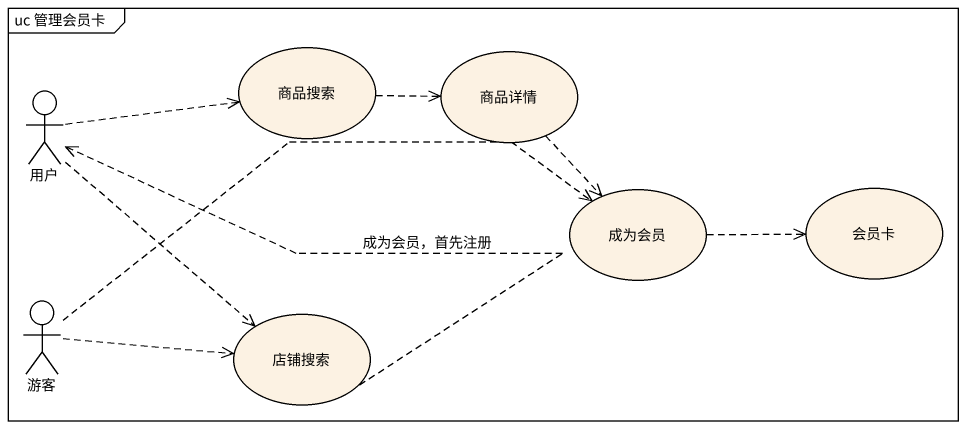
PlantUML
@startuml
mainframe uc 管理会员卡
actor 用户
usecase 商品搜索
usecase 商品详情
usecase 成为会员
usecase 会员卡
actor 游客
usecase 店铺搜索
用户 .right.> 商品搜索
用户 ..> 店铺搜索
商品搜索 .right.> 商品详情
商品详情 ..> 成为会员
成为会员 .right.> 会员卡
游客 .right.> 成为会员
游客 .right.> 店铺搜索
店铺搜索 .up.> 用户 : 成为会员，首先注册
@enduml
